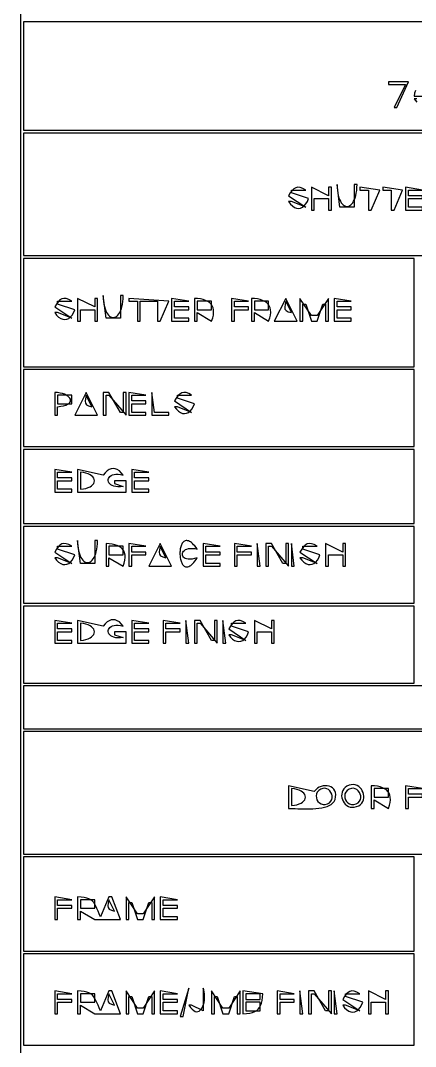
# Model space of a CAD drawing. Extents: x 0 to 2384, y 0 to 1684.
# Drawn here: x 482 to 620.5, y 831.5 to 1191.5 of the extents above; entities that cross this region are included whole.
import ezdxf

# ---------------------------------------------------------------- set-up
doc = ezdxf.new("R2010")
doc.units = 0
doc.layers.add('C7', color=7, linetype='CONTINUOUS')

msp = doc.modelspace()

# ---------------------------------------------------------------- linework, layer by layer
at = {"layer": 'C7'}
for points in [[(482, 1513), (482, 449), (842, 449), (842, 1513), (482, 1513)], [(483, 1191), (483, 1153), (841, 1153), (841, 1191), (483, 1191)], [(611, 1170), (611, 1169), (617, 1169), (613, 1161), (614, 1161), (618, 1170), (611, 1170)], [(620.5014, 1166.9678), (620.2165, 1166.046), (620, 1165)], [(620, 1165), (626, 1165)], [(621, 1164), (620, 1164), (620.4543, 1163.3836), (620.925, 1162.8844)], [(483, 1152), (483, 1109), (758, 1109), (758, 1152), (483, 1152)], [(593, 1134), (593.0317, 1132.8981), (593.1159, 1131.8809), (593.2484, 1130.9485), (593.425, 1130.1009), (593.6416, 1129.3381), (593.8938, 1128.66), (594.1776, 1128.0667), (594.4887, 1127.5581), (594.8228, 1127.1343), (595.1759, 1126.7953), (595.5437, 1126.541), (595.922, 1126.3715), (596.3066, 1126.2867), (596.6933, 1126.2867), (597.0778, 1126.3715), (597.4561, 1126.541), (597.8239, 1126.7953), (598.177, 1127.1344), (598.5112, 1127.5582), (598.8223, 1128.0667), (599.106, 1128.6601), (599.3583, 1129.3382), (599.5748, 1130.101), (599.7515, 1130.9486), (599.884, 1131.881), (599.9682, 1132.8981), (600, 1134), (599, 1134), (599, 1126), (594, 1126), (593, 1134)], [(576, 1130), (582, 1126), (577, 1128), (576, 1128), (576.6677, 1127.1092), (577.3676, 1126.4256), (578.0868, 1125.9453), (578.8126, 1125.665), (579.5321, 1125.5809), (580.2325, 1125.6897), (580.901, 1125.9876), (581.5248, 1126.4712), (582.0911, 1127.1368), (582.5871, 1127.9809), (583, 1129), (577, 1131), (577, 1132), (582, 1132), (580.9652, 1132.5943), (580.0521, 1132.9238), (579.2404, 1133.0002), (578.5102, 1132.8354), (577.8412, 1132.4411), (577.2132, 1131.8292), (576.6062, 1131.0116), (576, 1130)], [(584, 1133), (584, 1125), (585, 1125), (585, 1129), (590, 1129), (590, 1125), (591, 1125), (591, 1133), (590, 1133), (590, 1130), (584, 1133)], [(601, 1133), (601, 1132), (604, 1132), (604, 1125), (605, 1125), (608, 1132), (601, 1133)], [(609, 1133), (609, 1132), (612, 1132), (612, 1125), (613, 1125), (616, 1132), (609, 1133)], [(617, 1133), (617, 1125), (623, 1125), (623, 1126), (618, 1126), (618, 1129), (623, 1129), (623, 1130), (618, 1130), (618, 1132), (623, 1132), (617, 1133)], [(483, 1108), (483, 1070), (620, 1070), (620, 1108), (483, 1108)], [(511, 1095), (511.0317, 1093.8981), (511.1159, 1092.8809), (511.2484, 1091.9485), (511.425, 1091.1009), (511.6416, 1090.3381), (511.8938, 1089.66), (512.1776, 1089.0667), (512.4887, 1088.5581), (512.8228, 1088.1343), (513.1759, 1087.7953), (513.5437, 1087.541), (513.922, 1087.3715), (514.3066, 1087.2867), (514.6933, 1087.2867), (515.0778, 1087.3715), (515.4561, 1087.541), (515.8239, 1087.7953), (516.177, 1088.1344), (516.5112, 1088.5582), (516.8223, 1089.0667), (517.106, 1089.6601), (517.3583, 1090.3382), (517.5748, 1091.101), (517.7515, 1091.9486), (517.884, 1092.881), (517.9682, 1093.8981), (518, 1095), (517, 1095), (517, 1087), (512, 1087), (511, 1095)], [(494, 1091), (500, 1087), (495, 1089), (494, 1089), (494.6677, 1088.1092), (495.3676, 1087.4255), (496.0869, 1086.9453), (496.8126, 1086.6649), (497.5321, 1086.5809), (498.2325, 1086.6896), (498.901, 1086.9876), (499.5248, 1087.4711), (500.0911, 1088.1368), (500.5871, 1088.9809), (501, 1090), (495, 1092), (495, 1093), (500, 1093), (498.9652, 1093.5943), (498.0521, 1093.9238), (497.2405, 1094.0002), (496.5102, 1093.8354), (495.8412, 1093.4411), (495.2132, 1092.8292), (494.6062, 1092.0116), (494, 1091)], [(502, 1094), (502, 1086), (503, 1086), (503, 1090), (508, 1090), (508, 1086), (509, 1086), (509, 1094), (508, 1094), (508, 1091), (502, 1094)], [(520, 1094), (520, 1093), (523, 1093), (523, 1086), (524, 1086), (524, 1093), (530, 1093), (530, 1086), (531, 1086), (534, 1093), (520, 1094)], [(535, 1094), (535, 1086), (541, 1086), (541, 1087), (536, 1087), (536, 1090), (541, 1090), (541, 1091), (536, 1091), (536, 1093), (541, 1093), (535, 1094)], [(543, 1094), (543, 1086), (544, 1086), (544, 1089), (549, 1086), (549.3844, 1087.1257), (549.6231, 1088.1578), (549.7211, 1089.0985), (549.6837, 1089.9497), (549.516, 1090.7135), (549.2232, 1091.3921), (548.8105, 1091.9875), (548.283, 1092.5017), (547.6461, 1092.9369), (546.9048, 1093.2951), (546.0644, 1093.5785), (545.13, 1093.789), (544.1068, 1093.9288), (543, 1094)], [(544, 1093), (544, 1090), (549, 1090), (549, 1093), (544, 1093)], [(556, 1094), (556, 1086), (557, 1086), (557, 1090), (562, 1090), (562, 1091), (557, 1091), (557, 1093), (562, 1093), (556, 1094)], [(563, 1094), (563, 1086), (564, 1086), (564, 1089), (569, 1086), (569.3844, 1087.1257), (569.6231, 1088.1578), (569.7211, 1089.0985), (569.6837, 1089.9497), (569.516, 1090.7135), (569.2232, 1091.3921), (568.8105, 1091.9875), (568.283, 1092.5017), (567.6461, 1092.9369), (566.9048, 1093.2951), (566.0644, 1093.5785), (565.13, 1093.789), (564.1068, 1093.9288), (563, 1094)], [(564, 1093), (564, 1090), (569, 1090), (569, 1093), (564, 1093)], [(575, 1094), (571, 1086), (578, 1086), (579, 1086), (575, 1094)], [(575, 1093), (574.7557, 1091.8044), (574.6472, 1090.8926), (574.7459, 1090.2104), (575.1233, 1089.7036), (575.8508, 1089.3182), (577, 1089), (575, 1093)], [(580, 1094), (580, 1086), (581, 1086), (581, 1092), (582, 1092), (584, 1086), (586, 1086), (588, 1092), (589, 1092), (589, 1086), (590, 1086), (590, 1094), (586, 1088), (584, 1088), (580, 1094)], [(592, 1094), (592, 1086), (598, 1086), (598, 1087), (593, 1087), (593, 1090), (598, 1090), (598, 1091), (593, 1091), (593, 1093), (598, 1093), (592, 1094)], [(483, 1069), (483, 1042), (620, 1042), (620, 1069), (483, 1069)], [(494, 1061), (494, 1053), (495, 1053), (495, 1056), (496.1116, 1056.1258), (497.0575, 1056.312), (497.843, 1056.5504), (498.4735, 1056.8332), (498.9542, 1057.1523), (499.2904, 1057.5), (499.4876, 1057.8681), (499.551, 1058.2488), (499.486, 1058.6342), (499.2978, 1059.0162), (498.9919, 1059.387), (498.5735, 1059.7385), (498.048, 1060.063), (497.4206, 1060.3523), (496.6969, 1060.5986), (495.8819, 1060.794), (494.9812, 1060.9304), (494, 1061)], [(495, 1060), (495, 1057), (500, 1057), (500, 1060), (495, 1060)], [(505, 1061), (501, 1053), (508, 1053), (509, 1053), (505, 1061)], [(505, 1060), (504.7557, 1058.8043), (504.6472, 1057.8925), (504.7459, 1057.2103), (505.1233, 1056.7035), (505.8508, 1056.3181), (507, 1056), (505, 1060)], [(511, 1061), (511, 1053), (512, 1053), (512, 1060), (513, 1060), (519, 1053), (519, 1061), (518, 1061), (518, 1054), (517, 1054), (513, 1061), (511, 1061)], [(520, 1061), (520, 1053), (526, 1053), (526, 1054), (521, 1054), (521, 1057), (526, 1057), (526, 1058), (521, 1058), (521, 1060), (526, 1060), (520, 1061)], [(528, 1061), (528, 1053), (534, 1053), (534, 1054), (529, 1054), (528, 1061)], [(536, 1058), (542, 1054), (537, 1056), (536, 1056), (536.6677, 1055.1092), (537.3676, 1054.4256), (538.0868, 1053.9453), (538.8126, 1053.665), (539.5321, 1053.5809), (540.2325, 1053.6897), (540.901, 1053.9876), (541.5248, 1054.4712), (542.0911, 1055.1368), (542.5871, 1055.9809), (543, 1057), (537, 1059), (537, 1060), (542, 1060), (540.9652, 1060.5943), (540.0521, 1060.9238), (539.2404, 1061.0002), (538.5102, 1060.8354), (537.8412, 1060.4411), (537.2132, 1059.8292), (536.6062, 1059.0116), (536, 1058)], [(483, 1041), (483, 1015), (620, 1015), (620, 1041), (483, 1041)], [(494, 1034), (494, 1026), (500, 1026), (500, 1027), (495, 1027), (495, 1030), (500, 1030), (500, 1031), (495, 1031), (495, 1033), (500, 1033), (494, 1034)], [(511, 1032), (502, 1034), (502, 1026), (519, 1026), (519, 1030), (515, 1030), (515, 1029), (518, 1028), (517.0232, 1027.8847), (516.1486, 1027.8704), (515.3756, 1027.9459), (514.7034, 1028.1001), (514.1313, 1028.3219), (513.6585, 1028.6001), (513.2844, 1028.9238), (513.0081, 1029.2818), (512.8291, 1029.6629), (512.7465, 1030.056), (512.7597, 1030.4502), (512.868, 1030.8341), (513.0705, 1031.1968), (513.3667, 1031.5272), (513.7557, 1031.814), (514.2369, 1032.0463), (514.8095, 1032.2128), (515.4728, 1032.3026), (516.2262, 1032.3044), (517.0688, 1032.2073), (518, 1032), (517.338, 1032.8143), (516.6507, 1033.4477), (515.9443, 1033.9002), (515.2253, 1034.1716), (514.4999, 1034.2621), (513.7745, 1034.1716), (513.0555, 1033.9002), (512.3492, 1033.4477), (511.6619, 1032.8143), (511, 1032)], [(521, 1034), (521, 1026), (527, 1026), (527, 1027), (522, 1027), (522, 1030), (527, 1030), (527, 1031), (522, 1031), (522, 1033), (527, 1033), (521, 1034)], [(503, 1033), (503, 1027), (504.0284, 1027.1247), (504.9359, 1027.3231), (505.7224, 1027.5858), (506.3879, 1027.9038), (506.9324, 1028.2678), (507.3559, 1028.6687), (507.6584, 1029.0971), (507.8399, 1029.5439), (507.9004, 1030), (507.8399, 1030.456), (507.6584, 1030.9028), (507.3559, 1031.3312), (506.9324, 1031.7321), (506.3879, 1032.0961), (505.7224, 1032.4141), (504.9359, 1032.6768), (504.0284, 1032.8752), (503, 1033)], [(483, 1014), (483, 987), (620, 987), (620, 1014), (483, 1014)], [(494, 1005), (500, 1001), (495, 1003), (494, 1003), (494.6677, 1002.1092), (495.3676, 1001.4256), (496.0868, 1000.9453), (496.8126, 1000.665), (497.5321, 1000.5809), (498.2325, 1000.6897), (498.901, 1000.9876), (499.5248, 1001.4712), (500.0911, 1002.1368), (500.5871, 1002.9809), (501, 1004), (495, 1006), (495, 1007), (500, 1007), (498.9652, 1007.5943), (498.0521, 1007.9238), (497.2405, 1008.0002), (496.5102, 1007.8354), (495.8412, 1007.4411), (495.2132, 1006.8292), (494.6062, 1006.0116), (494, 1005)], [(502, 1009), (502.0317, 1007.8981), (502.1159, 1006.8809), (502.2484, 1005.9485), (502.425, 1005.1009), (502.6416, 1004.3381), (502.8938, 1003.66), (503.1776, 1003.0667), (503.4887, 1002.5581), (503.8229, 1002.1343), (504.1759, 1001.7953), (504.5437, 1001.541), (504.922, 1001.3715), (505.3066, 1001.2867), (505.6933, 1001.2867), (506.0779, 1001.3715), (506.4562, 1001.541), (506.824, 1001.7953), (507.177, 1002.1344), (507.5112, 1002.5582), (507.8223, 1003.0667), (508.1061, 1003.6601), (508.3583, 1004.3382), (508.5749, 1005.101), (508.7515, 1005.9486), (508.884, 1006.881), (508.9682, 1007.8981), (509, 1009), (508, 1009), (508, 1001), (503, 1001), (502, 1009)], [(512, 1008), (512, 1000), (513, 1000), (513, 1003), (518, 1000), (518.3845, 1001.1257), (518.6231, 1002.1578), (518.7211, 1003.0984), (518.6837, 1003.9496), (518.516, 1004.7135), (518.2232, 1005.392), (517.8105, 1005.9874), (517.283, 1006.5016), (516.6461, 1006.9368), (515.9048, 1007.2951), (515.0643, 1007.5784), (514.1299, 1007.789), (513.1067, 1007.9288), (512, 1008)], [(520, 1008), (520, 1000), (521, 1000), (521, 1004), (526, 1004), (526, 1005), (521, 1005), (521, 1007), (526, 1007), (520, 1008)], [(531, 1008), (527, 1000), (534, 1000), (535, 1000), (531, 1008)], [(544, 1003), (543.0668, 1002.7139), (542.2269, 1002.5401), (541.4796, 1002.4678), (540.8243, 1002.486), (540.2603, 1002.5842), (539.787, 1002.7513), (539.4036, 1002.9767), (539.1095, 1003.2495), (538.9041, 1003.5589), (538.7867, 1003.8941), (538.7566, 1004.2444), (538.8132, 1004.5989), (538.9557, 1004.9469), (539.1837, 1005.2774), (539.4963, 1005.5798), (539.8929, 1005.8431), (540.3729, 1006.0567), (540.9356, 1006.2098), (541.5803, 1006.2914), (542.3063, 1006.2908), (543.1131, 1006.1973), (544, 1006), (543.5529, 1006.5994), (543.1232, 1007.1252), (542.7109, 1007.5802), (542.316, 1007.9673), (541.9382, 1008.2891), (541.5777, 1008.5486), (541.2344, 1008.7484), (540.9082, 1008.8914), (540.599, 1008.9803), (540.3069, 1009.0181), (540.0317, 1009.0074), (539.7735, 1008.951), (539.5322, 1008.8519), (539.3076, 1008.7126), (539.0999, 1008.5361), (538.9089, 1008.3251), (538.7346, 1008.0825), (538.5769, 1007.811), (538.4358, 1007.5134), (538.3113, 1007.1925), (538.2032, 1006.8511), (538.1116, 1006.492), (538.0364, 1006.118), (537.9775, 1005.7319), (537.935, 1005.3365), (537.9087, 1004.9345), (537.8986, 1004.5288), (537.9046, 1004.1222), (537.9268, 1003.7175), (537.965, 1003.3173), (538.0193, 1002.9247), (538.0895, 1002.5423), (538.1756, 1002.1729), (538.2776, 1001.8193), (538.3954, 1001.4844), (538.529, 1001.1709), (538.6783, 1000.8816), (538.8433, 1000.6193), (539.0239, 1000.3868), (539.2201, 1000.1869), (539.4318, 1000.0224), (539.659, 999.8961), (539.9017, 999.8107), (540.1597, 999.7692), (540.4331, 999.7742), (540.7218, 999.8285), (541.0257, 999.935), (541.3448, 1000.0965), (541.679, 1000.3157), (542.0284, 1000.5954), (542.3928, 1000.9385), (542.7722, 1001.3477), (543.1666, 1001.8258), (543.5758, 1002.3756), (544, 1003)], [(546, 1008), (546, 1000), (552, 1000), (552, 1001), (547, 1001), (547, 1004), (552, 1004), (552, 1005), (547, 1005), (547, 1007), (552, 1007), (546, 1008)], [(557, 1008), (557, 1000), (558, 1000), (558, 1004), (563, 1004), (563, 1005), (558, 1005), (558, 1007), (563, 1007), (557, 1008)], [(565, 1008), (565, 1000), (566, 1000), (565, 1008)], [(568, 1008), (568, 1000), (569, 1000), (569, 1007), (570, 1007), (576, 1000), (576, 1008), (575, 1008), (575, 1001), (574, 1001), (570, 1008), (568, 1008)], [(577, 1008), (577, 1000), (578, 1000), (577, 1008)], [(580, 1005), (586, 1001), (581, 1003), (580, 1003), (580.6677, 1002.1092), (581.3676, 1001.4255), (582.0869, 1000.9453), (582.8126, 1000.665), (583.5321, 1000.5809), (584.2325, 1000.6897), (584.901, 1000.9876), (585.5248, 1001.4712), (586.0911, 1002.1368), (586.5871, 1002.9809), (587, 1004), (581, 1006), (581, 1007), (586, 1007), (584.9652, 1007.5943), (584.0521, 1007.9238), (583.2405, 1008.0002), (582.5102, 1007.8354), (581.8412, 1007.4411), (581.2133, 1006.8292), (580.6062, 1006.0116), (580, 1005)], [(589, 1008), (589, 1000), (590, 1000), (590, 1004), (595, 1004), (595, 1000), (596, 1000), (596, 1008), (595, 1008), (595, 1005), (589, 1008)], [(513, 1007), (513, 1004), (518, 1004), (518, 1007), (513, 1007)], [(531, 1007), (530.7557, 1005.8043), (530.6472, 1004.8924), (530.7459, 1004.2102), (531.1233, 1003.7035), (531.8508, 1003.3182), (533, 1003), (531, 1007)], [(483, 986), (483, 959), (620, 959), (620, 986), (483, 986)], [(494, 981), (494, 973), (500, 973), (500, 974), (495, 974), (495, 977), (500, 977), (500, 978), (495, 978), (495, 980), (500, 980), (494, 981)], [(511, 979), (502, 981), (502, 973), (519, 973), (519, 977), (515, 977), (515, 976), (518, 975), (517.0232, 974.8847), (516.1487, 974.8704), (515.3756, 974.9459), (514.7034, 975.1001), (514.1313, 975.3219), (513.6585, 975.6002), (513.2844, 975.9239), (513.0081, 976.2819), (512.8291, 976.663), (512.7466, 977.0562), (512.7598, 977.4503), (512.868, 977.8342), (513.0706, 978.1969), (513.3667, 978.5272), (513.7558, 978.8141), (514.2369, 979.0463), (514.8096, 979.2129), (515.4729, 979.3026), (516.2262, 979.3045), (517.0688, 979.2073), (518, 979), (517.338, 979.8143), (516.6507, 980.4477), (515.9443, 980.9002), (515.2253, 981.1717), (514.4999, 981.2622), (513.7745, 981.1717), (513.0555, 980.9002), (512.3492, 980.4478), (511.6619, 979.8144), (511, 979)], [(503, 980), (503, 974), (504.0284, 974.1247), (504.9359, 974.323), (505.7224, 974.5858), (506.3879, 974.9038), (506.9324, 975.2678), (507.3559, 975.6686), (507.6584, 976.0971), (507.8398, 976.5439), (507.9003, 977), (507.8398, 977.456), (507.6583, 977.9028), (507.3558, 978.3313), (506.9323, 978.7321), (506.3879, 979.0961), (505.7224, 979.4141), (504.9359, 979.6769), (504.0284, 979.8752), (503, 980)], [(521, 981), (521, 973), (527, 973), (527, 974), (522, 974), (522, 977), (527, 977), (527, 978), (522, 978), (522, 980), (527, 980), (521, 981)], [(532, 981), (532, 973), (533, 973), (533, 977), (538, 977), (538, 978), (533, 978), (533, 980), (538, 980), (532, 981)], [(540, 981), (540, 973), (541, 973), (540, 981)], [(543, 981), (543, 973), (544, 973), (544, 980), (545, 980), (551, 973), (551, 981), (550, 981), (550, 974), (549, 974), (545, 981), (543, 981)], [(553, 981), (553, 973), (554, 973), (553, 981)], [(555, 978), (561, 974), (556, 976), (555, 976), (555.6677, 975.1092), (556.3676, 974.4256), (557.0869, 973.9453), (557.8126, 973.665), (558.5321, 973.5809), (559.2325, 973.6897), (559.901, 973.9876), (560.5248, 974.4712), (561.0911, 975.1368), (561.5871, 975.9809), (562, 977), (556, 979), (556, 980), (561, 980), (559.9652, 980.5943), (559.0521, 980.9238), (558.2405, 981.0003), (557.5102, 980.8354), (556.8412, 980.4412), (556.2133, 979.8293), (555.6062, 979.0116), (555, 978)], [(564, 981), (564, 973), (565, 973), (565, 977), (570, 977), (570, 973), (571, 973), (571, 981), (570, 981), (570, 978), (564, 981)], [(483, 958), (483, 943), (841, 943), (841, 958), (483, 958)], [(483, 942), (483, 899), (758, 899), (758, 942), (483, 942)], [(585, 921), (576, 923), (576, 915), (576.6592, 915.0045), (577.4249, 914.9918), (578.2819, 914.9679), (579.2156, 914.939), (580.2109, 914.9114), (581.253, 914.8913), (582.3271, 914.8849), (583.4182, 914.8983), (584.5114, 914.9379), (585.5919, 915.0097), (586.6448, 915.12), (587.6552, 915.275), (588.6082, 915.4809), (589.4889, 915.7439), (590.2825, 916.0702), (590.9741, 916.4661), (591.5487, 916.9376), (591.9916, 917.4911), (592.2878, 918.1328)], [(577, 922), (577, 916), (578.0284, 916.1247), (578.9359, 916.323), (579.7224, 916.5858), (580.3879, 916.9038), (580.9324, 917.2678), (581.3559, 917.6686), (581.6584, 918.0971), (581.8398, 918.5439), (581.9003, 919), (581.8398, 919.456), (581.6583, 919.9028), (581.3558, 920.3313), (580.9323, 920.7321), (580.3879, 921.0961), (579.7224, 921.4141), (578.9359, 921.6769), (578.0284, 921.8752), (577, 922)], [(592.2877, 918.1327), (592.5024, 919.0523), (592.5467, 919.8794), (592.4377, 920.6126), (592.193, 921.2505), (591.8299, 921.7919), (591.3658, 922.2354), (590.8182, 922.5798), (590.2044, 922.8237), (589.5418, 922.9658), (588.8478, 923.0048), (588.1399, 922.9394), (587.4355, 922.7682), (586.7518, 922.49), (586.1064, 922.1034), (585.5167, 921.6072), (585, 921)], [(587.3032, 921.8248), (586.5827, 921.3514), (586.0812, 920.7747), (585.783, 920.1279), (585.6727, 919.4445), (585.7348, 918.7578), (585.9539, 918.1011), (586.3144, 917.5079), (586.8009, 917.0115), (587.3978, 916.6454), (588.0898, 916.4428), (588.8612, 916.4372), (589.6968, 916.662)], [(589.6967, 916.662), (590.3819, 917.0488), (590.8698, 917.5471), (591.1745, 918.1271), (591.3105, 918.7587), (591.2921, 919.412), (591.1335, 920.057), (590.8491, 920.6638), (590.4533, 921.2025), (589.9603, 921.643), (589.3844, 921.9554), (588.7401, 922.1098), (588.0415, 922.0763), (587.3032, 921.8248)], [(597.213, 923.1489), (596.4709, 922.8185), (595.8611, 922.3955), (595.3783, 921.8954), (595.0172, 921.3337), (594.7727, 920.7258), (594.6397, 920.0872), (594.613, 919.4333), (594.6873, 918.7798), (594.8576, 918.1419), (595.1187, 917.5353), (595.4654, 916.9753), (595.8926, 916.4774), (596.395, 916.0572), (596.9676, 915.7301), (597.6051, 915.5115), (598.3024, 915.417), (599.0543, 915.462), (599.8557, 915.662), (600.5888, 915.9882), (601.1889, 916.4072), (601.6614, 916.9033), (602.012, 917.4614), (602.2461, 918.0659), (602.3693, 918.7015), (602.3872, 919.3528), (602.3052, 920.0043), (602.1289, 920.6408), (601.8638, 921.2467), (601.5156, 921.8068), (601.0896, 922.3056), (600.5916, 922.7276), (600.0269, 923.0576), (599.4011, 923.2801), (598.7198, 923.3798), (597.9886, 923.3411), (597.2129, 923.1489)], [(597.3032, 921.8248), (596.5827, 921.3514), (596.0811, 920.7747), (595.783, 920.1279), (595.6727, 919.4445), (595.7348, 918.7578), (595.9538, 918.1011), (596.3144, 917.5079), (596.8008, 917.0115), (597.3978, 916.6454), (598.0898, 916.4428), (598.8612, 916.4372), (599.6968, 916.662)], [(599.6967, 916.662), (600.3819, 917.0488), (600.8697, 917.5471), (601.1745, 918.1271), (601.3105, 918.7587), (601.292, 919.412), (601.1335, 920.057), (600.8491, 920.6638), (600.4532, 921.2025), (599.9602, 921.643), (599.3844, 921.9554), (598.7401, 922.1098), (598.0415, 922.0763), (597.3032, 921.8248)], [(605, 923), (605, 915), (606, 915), (606, 918), (611, 915), (611.3845, 916.1257), (611.6231, 917.1578), (611.7211, 918.0984), (611.6837, 918.9496), (611.516, 919.7135), (611.2232, 920.392), (610.8105, 920.9874), (610.283, 921.5016), (609.6461, 921.9368), (608.9048, 922.2951), (608.0643, 922.5784), (607.1299, 922.789), (606.1067, 922.9288), (605, 923)], [(606, 922), (606, 919), (611, 919), (611, 922), (606, 922)], [(617, 923), (617, 915), (618, 915), (618, 919), (623, 919), (623, 920), (618, 920), (618, 922), (623, 922), (617, 923)], [(483, 898), (483, 865), (620, 865), (620, 898), (483, 898)], [(494, 884), (494, 876), (495, 876), (495, 880), (500, 880), (500, 881), (495, 881), (495, 883), (500, 883), (494, 884)], [(502, 884), (502, 876), (503, 876), (503, 879), (508, 876), (516, 876), (517, 876), (514, 884), (513, 884), (510, 877), (509.5613, 878.0636), (509.1698, 879.0292), (508.8048, 879.8995), (508.4451, 880.6776), (508.0699, 881.3662), (507.6583, 881.9683), (507.1894, 882.4866), (506.6422, 882.9242), (505.9958, 883.2837), (505.2293, 883.5682), (504.3218, 883.7805), (503.2523, 883.9235), (502, 884)], [(503, 883), (503, 880), (508, 880), (508, 883), (503, 883)], [(513, 883), (512.7557, 881.8043), (512.6472, 880.8925), (512.7459, 880.2103), (513.1233, 879.7036), (513.8508, 879.3182), (515, 879), (513, 883)], [(519, 884), (519, 876), (520, 876), (520, 882), (521, 882), (523, 876), (525, 876), (527, 882), (528, 882), (528, 876), (529, 876), (529, 884), (525, 878), (523, 878), (519, 884)], [(531, 884), (531, 876), (537, 876), (537, 877), (532, 877), (532, 880), (537, 880), (537, 881), (532, 881), (532, 883), (537, 883), (531, 884)], [(483, 864), (483, 832), (620, 832), (620, 864), (483, 864)], [(494, 851), (494, 843), (495, 843), (495, 847), (500, 847), (500, 848), (495, 848), (495, 850), (500, 850), (494, 851)], [(502, 851), (502, 843), (503, 843), (503, 846), (508, 843), (516, 843), (517, 843), (514, 851), (513, 851), (510, 844), (509.5613, 845.0636), (509.1698, 846.0292), (508.8048, 846.8995), (508.4451, 847.6776), (508.0699, 848.3662), (507.6583, 848.9683), (507.1894, 849.4866), (506.6422, 849.9242), (505.9958, 850.2837), (505.2293, 850.5682), (504.3218, 850.7805), (503.2523, 850.9235), (502, 851)], [(503, 850), (503, 847), (508, 847), (508, 850), (503, 850)], [(513, 850), (512.7557, 848.8043), (512.6472, 847.8924), (512.7459, 847.2102), (513.1233, 846.7035), (513.8508, 846.3182), (515, 846), (513, 850)], [(519, 851), (519, 843), (520, 843), (520, 849), (521, 849), (523, 843), (525, 843), (527, 849), (528, 849), (528, 843), (529, 843), (529, 851), (525, 845), (523, 845), (519, 851)], [(531, 851), (531, 843), (537, 843), (537, 844), (532, 844), (532, 847), (537, 847), (537, 848), (532, 848), (532, 850), (537, 850), (531, 851)], [(541, 852), (538, 842), (539, 842), (541, 852)], [(546, 852), (546, 844), (542, 846), (541, 846), (541.5986, 845.1727), (542.175, 844.5438), (542.7268, 844.1), (543.2516, 843.828), (543.747, 843.7145), (544.2105, 843.7463), (544.6397, 843.9099), (545.0322, 844.1923), (545.3856, 844.58), (545.6974, 845.0597), (545.9654, 845.6183), (546.1869, 846.2425), (546.3597, 846.9188), (546.4812, 847.6341), (546.5492, 848.3751), (546.5611, 849.1284), (546.5145, 849.8809), (546.4071, 850.6191), (546.2364, 851.3299), (546, 852)], [(549, 851), (549, 843), (550, 843), (550, 849), (551, 849), (553, 843), (555, 843), (557, 849), (558, 849), (558, 843), (559, 843), (559, 851), (555, 845), (553, 845), (549, 851)], [(560, 851), (560, 843), (561.2775, 843.0757), (562.3851, 843.2182), (563.3359, 843.4351), (564.143, 843.734), (564.8195, 844.1227), (565.3785, 844.6089), (565.8332, 845.2), (566.1966, 845.9039), (566.4819, 846.7282), (566.7021, 847.6805), (566.8704, 848.7686), (567, 850), (560, 851)], [(561, 850), (561, 848), (566, 848), (566, 850), (561, 850)], [(572, 851), (572, 843), (573, 843), (573, 847), (578, 847), (578, 848), (573, 848), (573, 850), (578, 850), (572, 851)], [(580, 851), (580, 843), (581, 843), (580, 851)], [(583, 851), (583, 843), (584, 843), (584, 850), (585, 850), (591, 843), (591, 851), (590, 851), (590, 844), (589, 844), (585, 851), (583, 851)], [(592, 851), (592, 843), (593, 843), (592, 851)], [(595, 848), (601, 844), (596, 846), (595, 846), (595.6677, 845.1092), (596.3676, 844.4256), (597.0868, 843.9453), (597.8126, 843.665), (598.5321, 843.5809), (599.2325, 843.6897), (599.901, 843.9876), (600.5248, 844.4712), (601.0911, 845.1368), (601.5871, 845.9809), (602, 847), (596, 849), (596, 850), (601, 850), (599.9652, 850.5943), (599.0521, 850.9238), (598.2405, 851.0003), (597.5103, 850.8354), (596.8412, 850.4412), (596.2133, 849.8293), (595.6062, 849.0116), (595, 848)], [(604, 851), (604, 843), (605, 843), (605, 847), (610, 847), (610, 843), (611, 843), (611, 851), (610, 851), (610, 848), (604, 851)], [(561, 847), (561, 844), (566, 844), (566, 847), (561, 847)]]:
    msp.add_lwpolyline(points, dxfattribs=at)

doc.saveas('drawing.dxf')
